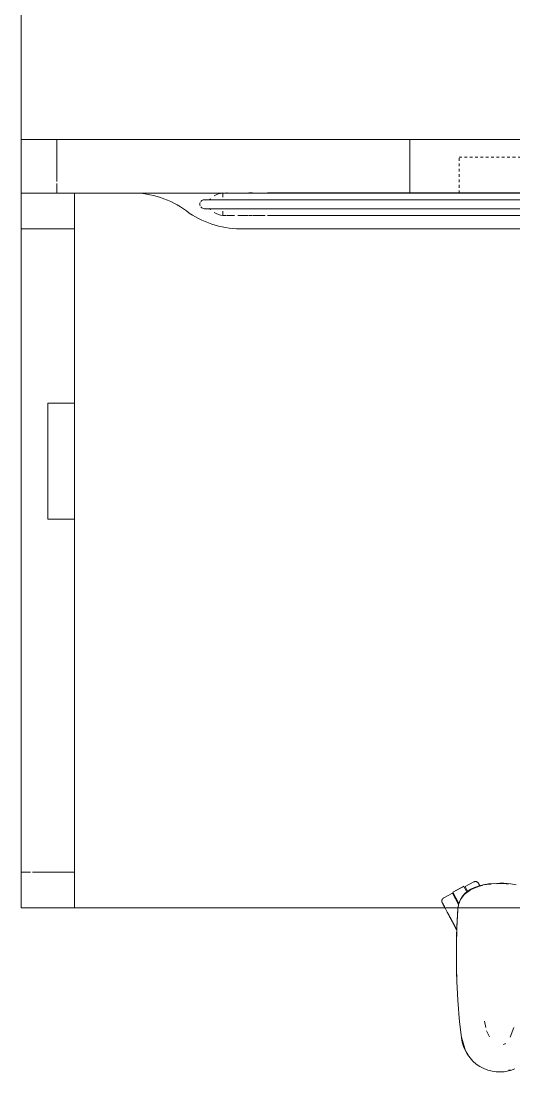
# Model space of a CAD drawing. Header units: millimetres. Extents: x 79795 to 317870, y -36033 to 97293.
# Drawn here: x 185501 to 186052, y 30026 to 31202 of the extents above; entities that cross this region are included whole.
import ezdxf

# ---------------------------------------------------------------- set-up
doc = ezdxf.new("R2010")
doc.units = ezdxf.units.MM
doc.header["$MEASUREMENT"] = 0
doc.linetypes.add('Dash', pattern=[6, 3, -3])
for name, color, linetype, lineweight in [('G-IMPT', 8, 'CONTINUOUS', 9), ('I-FURN', 8, 'CONTINUOUS', 9), ('I-FURN-HDLN', 8, 'Dash', 9)]:
    doc.layers.add(name, color=color, linetype=linetype, lineweight=lineweight)

msp = doc.modelspace()

# ---------------------------------------------------------------- linework, layer by layer
at = {"layer": 'G-IMPT'}
for p, q in [((186004.1, 30230.2), (186000.1, 30227.5)), ((186003.6, 30229.5), (186008, 30231.4)), ((186004.1, 30230.2), (186008.2, 30232.1)), ((186013.7, 30233.7), (186008, 30231.4)), ((186012.5, 30233.7), (186008.2, 30232.1)), ((186012.5, 30233.7), (186018, 30235.2)), ((186013.7, 30233.7), (186017.1, 30234.4)), ((186024, 30236.2), (186018, 30235.2)), ((186019.9, 30235), (186023.6, 30235.7)), ((186023.6, 30235.7), (186026.8, 30235.9)), ((186024, 30236.2), (186030.1, 30236.7)), ((186036.4, 30236.9), (186030.1, 30236.7)), ((186033.3, 30236.3), (186036.4, 30236.5)), ((186040.9, 30236.8), (186036.4, 30236.9)), ((186043.6, 30236.3), (186036.4, 30236.5)), ((186040.9, 30236.8), (186048.3, 30236.2)), ((186043.6, 30236.3), (186046.4, 30235.9)), ((186055, 30235.1), (186048.3, 30236.2)), ((185990.3, 30212.5), (185992.7, 30218.7)), ((185992, 30217.7), (185994, 30221.1)), ((185992.7, 30218.7), (185996.8, 30224.3)), ((185994, 30221.1), (185997, 30224.8)), ((185996.8, 30224.3), (186003.6, 30229.5)), ((186000.1, 30227.5), (185997, 30224.8)), ((185988.5, 30188.1), (185989.6, 30208.6)), ((185988.5, 30186.8), (185989.6, 30208.6)), ((185988.5, 30186.8), (185989.4, 30207)), ((185989.6, 30208.6), (185989.4, 30207)), ((185989.4, 30205.5), (185989.4, 30207)), ((185989.6, 30208.6), (185989.8, 30210.3)), ((185990.3, 30212.7), (185989.8, 30210.3)), ((185990.3, 30212.5), (185989.8, 30209.3)), ((185990.3, 30212.7), (185990.6, 30214)), ((185992, 30217.7), (185990.6, 30214)), ((185988, 30166.7), (185988.5, 30188.1)), ((185988, 30166.7), (185988.5, 30186.8)), ((185988.2, 30176.5), (185988.5, 30188.1)), ((185988.5, 30188.1), (185988.5, 30186.8)), ((185988, 30146.5), (185988.2, 30176.5)), ((185988, 30166.7), (185988.2, 30176.5)), ((185988.2, 30176.5), (185988, 30157.3)), ((185988, 30168.7), (185988.1, 30170.6)), ((185988, 30166.7), (185988, 30168.7)), ((185988, 30146.5), (185988, 30166.7)), ((185988, 30146.5), (185988, 30157.3)), ((185988, 30146.5), (185988.2, 30138.1)), ((185988.6, 30126.3), (185988.2, 30138.1)), ((185988.4, 30133.1), (185988.3, 30134.6)), ((185988.5, 30131.2), (185988.4, 30133.1)), ((185988.6, 30126.3), (185988.9, 30120.3)), ((185989.7, 30106.1), (185988.9, 30120.3)), ((185990, 30101), (185989.7, 30106.1)), ((185990, 30101), (185991.2, 30086)), ((185990.6, 30092.9), (185990.8, 30091.2)), ((185991.2, 30086), (185991.6, 30081.9)), ((185991.6, 30081.9), (185993.5, 30063.9)), ((186019.5, 30082.6), (186021, 30075.2)), ((186025.1, 30064.8), (186021.8, 30071.6)), ((186052.2, 30075.2), (186048, 30064.7)), ((185993.5, 30064.4), (185997.3, 30052)), ((185993.5, 30064.4), (185994.4, 30061.1)), ((185993.5, 30063.9), (185994.4, 30058.9)), ((185995.5, 30055.5), (185993.6, 30063.9)), ((185997.3, 30052), (185994.4, 30061.1)), ((185995.9, 30054), (185994.4, 30058.9)), ((185995.5, 30055.5), (185999.3, 30047.4)), ((185997.7, 30049.8), (185995.9, 30054)), ((186040.3, 30056.2), (186042.5, 30057.2)), ((186042.5, 30057.2), (186042.9, 30057.5)), ((185997.7, 30049.8), (186000.2, 30045.3)), ((186000.9, 30045.3), (185999.3, 30047.4)), ((186003.2, 30041.3), (186000.2, 30045.3)), ((186003.2, 30041.3), (186006.3, 30037.8)), ((186010.2, 30034.5), (186006.3, 30037.8)), ((186014.3, 30031.7), (186010.2, 30034.5)), ((186014.3, 30031.7), (186018.5, 30029.5)), ((186018.5, 30029.5), (186023.2, 30027.7)), ((186028.1, 30026.4), (186023.2, 30027.7)), ((186028.1, 30026.4), (186032.6, 30025.7)), ((186036.4, 30025.6), (186032.6, 30025.7)), ((186036.4, 30025.6), (186041.5, 30025.9)), ((186041.5, 30025.9), (186046.4, 30026.7)), ((186048.1, 30028.1), (186046.1, 30027.5)), ((186046.4, 30026.7), (186048.6, 30027.3)), ((186053.3, 30029), (186048.6, 30027.3))]:
    msp.add_line(p, q, dxfattribs=at)
at = {"layer": 'I-FURN'}
for p, q in [((185500.9, 32609.3), (185500.9, 31009.3)), ((185500.9, 31009.3), (185500.9, 32609.3)), ((185500.9, 31069.3), (185935.9, 31069.3)), ((185540.9, 31069.3), (185500.9, 31069.3)), ((185500.9, 31069.3), (185500.9, 31009.3)), ((185500.9, 31009.3), (185500.9, 31069.3)), ((187060.9, 31069.3), (185540.9, 31069.3)), ((185540.9, 31022.2), (185540.9, 31069.3)), ((185540.9, 31022.2), (185540.9, 31069.3)), ((185935.9, 31069.3), (186065.9, 31069.3)), ((185935.9, 31009.3), (185935.9, 31069.3)), ((185935.9, 31009.3), (185935.9, 31069.3)), ((185540.9, 31009.3), (185540.9, 31019.9)), ((185540.9, 31009.3), (185540.9, 31019.9)), ((185500.9, 31009.3), (185726.8, 31009.3)), ((185624.8, 31009.3), (185500.9, 31009.3)), ((185500.9, 31009.3), (185540.9, 31009.3)), ((185624.8, 31009.3), (185500.9, 31009.3)), ((185500.9, 30209.3), (185500.9, 31009.3)), ((185500.9, 31009.3), (185500.9, 30969.3)), ((185500.9, 31009.3), (185560.9, 31009.3)), ((185500.9, 31009.3), (185560.9, 31009.3)), ((185500.9, 31009.3), (185500.9, 30209.3)), ((185624.8, 31009.3), (185500.9, 31009.3)), ((185500.9, 31009.3), (185624.8, 31009.3)), ((185500.9, 30209.3), (185500.9, 31009.3)), ((185540.9, 31009.3), (185560.9, 31009.3)), ((185560.9, 31009.3), (185624.8, 31009.3)), ((185560.9, 30969.3), (185560.9, 31009.3)), ((185560.9, 31009.3), (185560.9, 30774.3)), ((185726.8, 31009.3), (185624.8, 31009.3)), ((185624.8, 31009.3), (185726.8, 31009.3)), ((185726.8, 31009.3), (185624.8, 31009.3)), ((185730.6, 31009.3), (185726.8, 31009.3)), ((185726.8, 31009.3), (185730.6, 31009.3)), ((185730.6, 31009.3), (185726.8, 31009.3)), ((185726.8, 31009.3), (185726.8, 31004.8)), ((185726.8, 31009.3), (185730.2, 31009.3)), ((185730.6, 31009.4), (185731.5, 31009.4)), ((185757.7, 31009.3), (185730.6, 31009.3)), ((185730.6, 31009.3), (185757.7, 31009.3)), ((185757.7, 31009.3), (185730.6, 31009.3)), ((185731.8, 31009.3), (185739.8, 31009.3)), ((185743.4, 31009.3), (185754.9, 31009.3)), ((185755.7, 31009.4), (185759.7, 31009.4)), ((186300.9, 31009.3), (185757.7, 31009.3)), ((185757.7, 31009.3), (186857.4, 31009.3)), ((185935.9, 31009.3), (185757.7, 31009.3)), ((185760.6, 31009.3), (185773.9, 31009.3)), ((185776.8, 31009.4), (186815, 31009.4)), ((186065.9, 31009.3), (185935.9, 31009.3)), ((185706, 31001.8), (185705.9, 31001.8)), ((185705.9, 31001.8), (185705.9, 31001.8)), ((185706.2, 31001.8), (185706, 31001.8)), ((185706.5, 31001.8), (185706.2, 31001.8)), ((185706.9, 31001.8), (185706.5, 31001.8)), ((185707.5, 31001.8), (185706.9, 31001.8)), ((185708.1, 31001.8), (185707.5, 31001.8)), ((185708.9, 31001.8), (185708.1, 31001.8)), ((185709.7, 31001.8), (185708.9, 31001.8)), ((185710.7, 31001.8), (185709.7, 31001.8)), ((185711.8, 31001.8), (185710.7, 31001.8)), ((185713, 31001.8), (185711.8, 31001.8)), ((185714.3, 31001.8), (185713, 31001.8)), ((185715.7, 31001.8), (185714.3, 31001.8)), ((185717.1, 31001.8), (185715.7, 31001.8)), ((185718.7, 31001.8), (185717.1, 31001.8)), ((185720.4, 31001.8), (185718.7, 31001.8)), ((185722.2, 31001.8), (185720.4, 31001.8)), ((185724, 31001.8), (185722.2, 31001.8)), ((185725.9, 31001.8), (185724, 31001.8)), ((185728, 31001.8), (185725.9, 31001.8)), ((185730.1, 31001.8), (185728, 31001.8)), ((185732.2, 31001.8), (185730.1, 31001.8)), ((185734.5, 31001.8), (185732.2, 31001.8)), ((185736.8, 31001.8), (185734.5, 31001.8)), ((185739.1, 31001.8), (185736.8, 31001.8)), ((185741.6, 31001.8), (185739.1, 31001.8)), ((185744.1, 31001.8), (185741.6, 31001.8)), ((185746.6, 31001.8), (185744.1, 31001.8)), ((185749.2, 31001.8), (185746.6, 31001.8)), ((185751.8, 31001.8), (185749.2, 31001.8)), ((185754.5, 31001.8), (185751.8, 31001.8)), ((185757.2, 31001.8), (185754.5, 31001.8)), ((185760, 31001.8), (185757.2, 31001.8)), ((185762.7, 31001.8), (185760, 31001.8)), ((185765.5, 31001.8), (185762.7, 31001.8)), ((185768.3, 31001.8), (185765.5, 31001.8)), ((185771.1, 31001.8), (185768.3, 31001.8)), ((185774, 31001.8), (185771.1, 31001.8)), ((185776.8, 31001.8), (185774, 31001.8)), ((186815, 31001.8), (185776.8, 31001.8)), ((185705.9, 30991.8), (185706, 30991.8)), ((185706, 30991.8), (185706.1, 30991.8)), ((185706.1, 30991.8), (185706.4, 30991.8)), ((185706.4, 30991.8), (185706.8, 30991.8)), ((185706.8, 30991.8), (185707.3, 30991.8)), ((185707.3, 30991.8), (185707.9, 30991.8)), ((185707.9, 30991.8), (185708.7, 30991.8)), ((185708.7, 30991.8), (185709.5, 30991.8)), ((185709.5, 30991.8), (185710.4, 30991.8)), ((185710.4, 30991.8), (185711.5, 30991.8)), ((185711.5, 30991.8), (185712.7, 30991.8)), ((185712.7, 30991.8), (185713.9, 30991.8)), ((185713.9, 30991.8), (185715.3, 30991.8)), ((185715.3, 30991.8), (185716.7, 30991.8)), ((185716.7, 30991.8), (185718.3, 30991.8)), ((185718.3, 30991.8), (185719.9, 30991.8)), ((185719.9, 30991.8), (185721.7, 30991.8)), ((185721.7, 30991.8), (185723.5, 30991.8)), ((185723.5, 30991.8), (185725.4, 30991.8)), ((185725.4, 30991.8), (185727.4, 30991.8)), ((185726.8, 30988.9), (185726.8, 30984.3)), ((185730.2, 30984.3), (185726.8, 30984.3)), ((185727.4, 30991.8), (185729.5, 30991.8)), ((185729.5, 30991.8), (185731.6, 30991.8)), ((185731.5, 30984.3), (185730.6, 30984.3)), ((185731.6, 30991.8), (185733.9, 30991.8)), ((185739.8, 30984.3), (185731.8, 30984.3)), ((185733.9, 30991.8), (185736.1, 30991.8)), ((185736.1, 30991.8), (185738.5, 30991.8)), ((185738.5, 30991.8), (185740.9, 30991.8)), ((185740.9, 30991.8), (185743.4, 30991.8)), ((185743.4, 30991.8), (185745.9, 30991.8)), ((185754.9, 30984.3), (185743.4, 30984.3)), ((185745.9, 30991.8), (185748.5, 30991.8)), ((185748.5, 30991.8), (185751.1, 30991.8)), ((185751.1, 30991.8), (185753.8, 30991.8)), ((185753.8, 30991.8), (185756.5, 30991.8)), ((185759.7, 30984.3), (185755.7, 30984.3)), ((185756.5, 30991.8), (185759.2, 30991.8)), ((185759.2, 30991.8), (185762, 30991.8)), ((185773.9, 30984.3), (185760.6, 30984.3)), ((185762, 30991.8), (185764.8, 30991.8)), ((185764.8, 30991.8), (185767.6, 30991.8)), ((185767.6, 30991.8), (185770.4, 30991.8)), ((185770.4, 30991.8), (185773.2, 30991.8)), ((185773.2, 30991.8), (185776, 30991.8)), ((185776, 30991.8), (185776.8, 30991.8)), ((185776.8, 30991.8), (186815, 30991.8)), ((186815, 30984.3), (185776.8, 30984.3)), ((185500.9, 30969.3), (185500.9, 30249.3)), ((185500.9, 30969.3), (185560.9, 30969.3)), ((185500.9, 30969.3), (185560.9, 30969.3)), ((185560.9, 30249.3), (185560.9, 30969.3)), ((186642.2, 30969.3), (185745.9, 30969.3)), ((185745.9, 30969.3), (186642.2, 30969.3)), ((185530.9, 30644.3), (185530.9, 30774.3)), ((185530.9, 30774.3), (185560.9, 30774.3)), ((185530.9, 30774.3), (185560.9, 30774.3)), ((185530.9, 30774.3), (185530.9, 30644.3)), ((185560.9, 30774.3), (185560.9, 30644.3)), ((185530.9, 30644.3), (185560.9, 30644.3)), ((185560.9, 30644.3), (185530.9, 30644.3)), ((185560.9, 30644.3), (185560.9, 30209.3)), ((185500.9, 30249.3), (185500.9, 30209.3)), ((185500.9, 30249.3), (185511.5, 30249.3)), ((185500.9, 30249.3), (185511.5, 30249.3)), ((185513.8, 30249.3), (185560.9, 30249.3)), ((185513.8, 30249.3), (185560.9, 30249.3)), ((185560.9, 30209.3), (185560.9, 30249.3)), ((185996.3, 30233.5), (185983.9, 30226.9)), ((185984, 30226.7), (185996.4, 30233.3)), ((185996.4, 30233.3), (185999.2, 30228)), ((186007.3, 30238.3), (185997.6, 30233.1)), ((185997.6, 30233.1), (186000.4, 30227.9)), ((186007.3, 30238.3), (186007.5, 30238.3)), ((186007.5, 30238.3), (186007.6, 30238.4)), ((186007.6, 30238.4), (186007.7, 30238.5)), ((186007.7, 30238.5), (186007.9, 30238.5)), ((186007.9, 30238.5), (186008.1, 30238.6)), ((186008.1, 30238.6), (186008.2, 30238.6)), ((186008.2, 30238.6), (186008.4, 30238.7)), ((186008.4, 30238.7), (186008.5, 30238.7)), ((186008.5, 30238.7), (186008.7, 30238.7)), ((186008.7, 30238.7), (186008.8, 30238.7)), ((186008.8, 30238.7), (186009, 30238.7)), ((186009, 30238.7), (186009.2, 30238.7)), ((186009.2, 30238.7), (186009.3, 30238.7)), ((186009.3, 30238.7), (186009.5, 30238.7)), ((186009.5, 30238.7), (186009.6, 30238.7)), ((186009.6, 30238.7), (186009.8, 30238.7)), ((186009.8, 30238.7), (186010, 30238.7)), ((186010, 30238.7), (186010.1, 30238.6)), ((186010.1, 30238.6), (186010.3, 30238.6)), ((186010.3, 30238.6), (186010.4, 30238.6)), ((186010.4, 30238.6), (186010.6, 30238.5)), ((186010.6, 30238.5), (186010.7, 30238.4)), ((186010.7, 30238.4), (186010.9, 30238.4)), ((186010.9, 30238.4), (186011, 30238.3)), ((186011, 30238.3), (186011.2, 30238.2)), ((186011.2, 30238.2), (186011.3, 30238.1)), ((186011.3, 30238.1), (186011.4, 30238.1)), ((186011.4, 30238.1), (186011.6, 30238)), ((186011.6, 30238), (186011.7, 30237.9)), ((186011.7, 30237.9), (186011.8, 30237.8)), ((186011.8, 30237.8), (186012, 30237.7)), ((186012, 30237.7), (186012.1, 30237.5)), ((186012.1, 30237.5), (186012.2, 30237.4)), ((186012.2, 30237.4), (186012.3, 30237.3)), ((186012.3, 30237.3), (186012.4, 30237.2)), ((186012.4, 30237.2), (186012.5, 30237.1)), ((186012.5, 30237.1), (186012.6, 30236.9)), ((186012.6, 30236.9), (186012.7, 30236.8)), ((186012.7, 30236.8), (186012.7, 30236.6)), ((186012.7, 30236.6), (186012.8, 30236.6)), ((186012.8, 30236.6), (186012.8, 30236.6)), ((186012.8, 30236.6), (186012.8, 30236.5)), ((186012.8, 30236.5), (186012.8, 30236.6)), ((186012.8, 30236.6), (186012.8, 30236.6)), ((186012.8, 30236.6), (186012.8, 30236.6)), ((186012.8, 30236.5), (186012.9, 30236.4)), ((186012.9, 30236.4), (186012.8, 30236.5)), ((186012.9, 30236.4), (186012.9, 30236.3)), ((186013, 30236.2), (186012.9, 30236.4)), ((186012.9, 30236.3), (186013, 30236.1)), ((186013.1, 30236), (186013, 30236.2)), ((186013, 30236.1), (186013.1, 30235.9)), ((186013.2, 30235.8), (186013.1, 30236)), ((186013.1, 30235.9), (186013.3, 30235.6)), ((186013.4, 30235.5), (186013.2, 30235.8)), ((186013.3, 30235.6), (186013.4, 30235.3)), ((186013.5, 30235.2), (186013.4, 30235.5)), ((186013.4, 30235.3), (186013.6, 30235)), ((186013.7, 30234.8), (186013.5, 30235.2)), ((186013.6, 30235), (186013.8, 30234.6)), ((186013.9, 30234.4), (186013.7, 30234.8)), ((186013.8, 30234.6), (186014, 30234.2)), ((186014.2, 30234), (186013.9, 30234.4)), ((185971.8, 30218), (185971.9, 30218.1)), ((185971.9, 30218.3), (185972, 30218.4)), ((185971.9, 30218.1), (185971.9, 30218.3)), ((185972, 30218.6), (185972.1, 30218.7)), ((185972, 30218.4), (185972, 30218.6)), ((185972.1, 30218.7), (185972.2, 30218.9)), ((185972.2, 30218.9), (185972.3, 30219)), ((185972.3, 30219), (185972.4, 30219.2)), ((185972.4, 30219.3), (185972.5, 30219.4)), ((185972.4, 30219.2), (185972.4, 30219.3)), ((185972.5, 30219.4), (185972.6, 30219.5)), ((185972.6, 30219.5), (185972.8, 30219.7)), ((185972.8, 30219.7), (185972.9, 30219.8)), ((185972.9, 30219.8), (185973, 30219.9)), ((185973, 30219.9), (185973.1, 30220)), ((185973.1, 30220), (185973.2, 30220.1)), ((185973.2, 30220.1), (185973.4, 30220.2)), ((185973.4, 30220.2), (185973.5, 30220.3)), ((185973.5, 30220.3), (185973.6, 30220.4)), ((185973.6, 30220.4), (185973.8, 30220.4)), ((185983.5, 30225.6), (185973.8, 30220.5)), ((185973.8, 30220.4), (185973.8, 30220.5)), ((185983.5, 30225.6), (185990.2, 30212.9)), ((185990.7, 30214.2), (185984, 30226.7)), ((185500.9, 30209.3), (185560.9, 30209.3)), ((185560.9, 30209.3), (185500.9, 30209.3)), ((185500.9, 30209.3), (187100.9, 30209.3)), ((187100.9, 30209.3), (185500.9, 30209.3)), ((185971.7, 30217.7), (185971.8, 30217.8)), ((185971.7, 30217.5), (185971.7, 30217.7)), ((185971.7, 30217.4), (185971.7, 30217.5)), ((185971.7, 30217.2), (185971.7, 30217.4)), ((185971.7, 30217), (185971.7, 30217.2)), ((185971.7, 30216.9), (185971.7, 30217)), ((185971.7, 30216.7), (185971.7, 30216.9)), ((185971.7, 30216.5), (185971.7, 30216.7)), ((185971.7, 30216.4), (185971.7, 30216.5)), ((185971.7, 30216.2), (185971.7, 30216.4)), ((185971.8, 30216.1), (185971.7, 30216.2)), ((185971.8, 30217.8), (185971.8, 30218)), ((185971.8, 30215.9), (185971.8, 30216.1)), ((185971.8, 30215.8), (185971.8, 30215.9)), ((185971.9, 30215.6), (185971.8, 30215.8)), ((185971.9, 30215.5), (185971.9, 30215.6)), ((185972, 30215.3), (185971.9, 30215.5)), ((185972.1, 30215.2), (185972, 30215.3)), ((185972.1, 30215), (185972.1, 30215.2)), ((185972.2, 30215), (185972.1, 30215)), ((185972.1, 30215), (185972.1, 30215)), ((185972.1, 30215), (185972.2, 30215)), ((185972.2, 30214.9), (185972.2, 30215)), ((185972.2, 30215), (185972.2, 30214.9)), ((185972.3, 30214.8), (185972.2, 30214.9)), ((185972.2, 30214.9), (185972.2, 30214.8)), ((185972.2, 30214.8), (185972.3, 30214.7)), ((185972.4, 30214.6), (185972.3, 30214.8)), ((185972.3, 30214.7), (185972.4, 30214.5)), ((185972.5, 30214.4), (185972.4, 30214.6)), ((185972.4, 30214.5), (185972.5, 30214.3)), ((185972.6, 30214.2), (185972.5, 30214.4)), ((185972.5, 30214.3), (185972.7, 30214)), ((185972.7, 30213.9), (185972.6, 30214.2)), ((185972.7, 30214), (185972.8, 30213.7)), ((185972.9, 30213.6), (185972.7, 30213.9)), ((185972.8, 30213.7), (185973, 30213.4)), ((185973.1, 30213.2), (185972.9, 30213.6)), ((185973, 30213.4), (185973.2, 30213)), ((185973.3, 30212.8), (185973.1, 30213.2)), ((185973.2, 30213), (185973.4, 30212.6)), ((185973.5, 30212.4), (185973.3, 30212.8)), ((185973.4, 30212.6), (185973.7, 30212.2)), ((185973.8, 30211.9), (185973.5, 30212.4)), ((185973.7, 30212.2), (185973.9, 30211.7)), ((185974.1, 30211.4), (185973.8, 30211.9)), ((185973.9, 30211.7), (185974.2, 30211.2)), ((185974.3, 30210.9), (185974.1, 30211.4)), ((185974.2, 30211.2), (185974.5, 30210.6)), ((185974.6, 30210.3), (185974.3, 30210.9)), ((185974.5, 30210.6), (185974.8, 30210)), ((185974.8, 30210), (185975.1, 30209.4)), ((185975.1, 30209.4), (185975.5, 30208.8)), ((185975.5, 30208.8), (185975.8, 30208.1)), ((185975.8, 30208.1), (185976.2, 30207.4)), ((185976.2, 30207.4), (185976.6, 30206.7)), ((185976.6, 30206.7), (185977, 30205.9)), ((185977, 30205.9), (185977.4, 30205.1)), ((185977.4, 30205.1), (185977.8, 30204.3)), ((185977.8, 30204.3), (185978.3, 30203.5)), ((185978.5, 30203), (185978.1, 30203.8)), ((185978.3, 30203.5), (185978.7, 30202.6)), ((185979, 30202.1), (185978.5, 30203)), ((185978.7, 30202.6), (185979.2, 30201.7)), ((185979.5, 30201.2), (185979, 30202.1)), ((185979.2, 30201.7), (185979.7, 30200.8)), ((185979.9, 30200.3), (185979.5, 30201.2)), ((185979.7, 30200.8), (185980.2, 30199.9)), ((185980.4, 30199.4), (185979.9, 30200.3)), ((185980.2, 30199.9), (185980.7, 30199)), ((185980.9, 30198.5), (185980.4, 30199.4)), ((185980.7, 30199), (185981.2, 30198)), ((185981.4, 30197.5), (185980.9, 30198.5)), ((185981.2, 30198), (185981.7, 30197.1)), ((185982, 30196.6), (185981.4, 30197.5)), ((185981.7, 30197.1), (185982.2, 30196.1)), ((185982.5, 30195.6), (185982, 30196.6)), ((185982.2, 30196.1), (185982.7, 30195.1)), ((185983, 30194.6), (185982.5, 30195.6)), ((185982.7, 30195.1), (185983.2, 30194.1)), ((185983.5, 30193.6), (185983, 30194.6)), ((185983.2, 30194.1), (185983.8, 30193.2)), ((185984.1, 30192.6), (185983.5, 30193.6)), ((185983.8, 30193.2), (185984.3, 30192.2)), ((185984.6, 30191.6), (185984.1, 30192.6)), ((185984.3, 30192.2), (185984.8, 30191.2)), ((185985.1, 30190.6), (185984.6, 30191.6)), ((185984.8, 30191.2), (185985.4, 30190.1)), ((185985.7, 30189.6), (185985.1, 30190.6)), ((185985.4, 30190.1), (185985.9, 30189.1)), ((185986.2, 30188.6), (185985.7, 30189.6)), ((185985.9, 30189.1), (185986.4, 30188.1)), ((185986.7, 30187.6), (185986.2, 30188.6)), ((185986.4, 30188.1), (185987, 30187.1)), ((185987.3, 30186.6), (185986.7, 30187.6)), ((185987, 30187.1), (185987.5, 30186.1)), ((185987.8, 30185.6), (185987.3, 30186.6)), ((185987.5, 30186.1), (185988, 30185.1)), ((185988.3, 30184.6), (185987.8, 30185.6)), ((185988, 30185.1), (185988.5, 30184.2))]:
    msp.add_line(p, q, dxfattribs=at)
for centre, radius, start, end in [((185625.9, 30909.3), 100, 53.1301, 90.6256), ((185625.9, 30909.3), 100, 53.1301, 90.6256), ((185729.1, 30985.9), 23.6, 96.0028, 120.8564), ((185705.9, 30996.8), 5, 157.635, 202.365), ((185705.9, 30996.8), 5, 68.1748, 142.7249), ((185718.8, 30996.8), 8.51, 133.4514, 144.4595), ((185745.9, 31069.3), 100, 233.1301, 270), ((185745.9, 31069.3), 100, 233.1301, 270), ((185705.9, 30996.8), 5, 217.2751, 291.8252), ((185718.8, 30996.8), 8.51, 215.5405, 226.5486), ((185729.1, 31007.8), 23.6, 239.1436, 264.3336)]:
    msp.add_arc(centre, radius, start, end, dxfattribs=at)
at = {"layer": 'I-FURN-HDLN'}
for p, q in [((185990.9, 31009.3), (185990.9, 31049.3)), ((185990.9, 31049.3), (186510.9, 31049.3)), ((186510.9, 31009.3), (185990.9, 31009.3))]:
    msp.add_line(p, q, dxfattribs=at)

doc.saveas('drawing.dxf')
